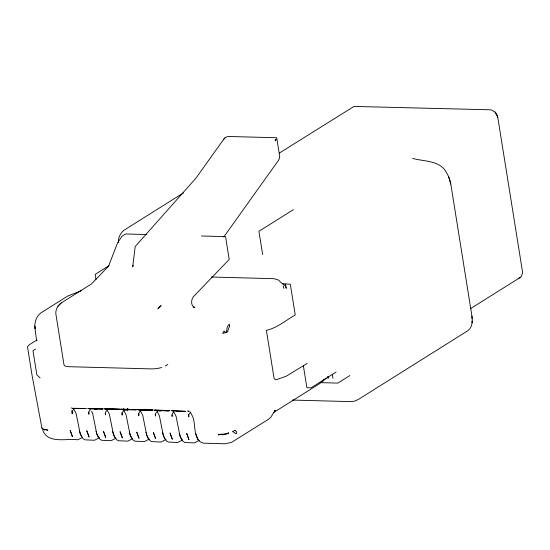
<?xml version="1.0" encoding="UTF-8"?>
<svg xmlns="http://www.w3.org/2000/svg" width="550" height="550" viewBox="0 0 550 550"><rect width="100%" height="100%" fill="white"/><g stroke="black" fill="none" stroke-linecap="round" stroke-linejoin="round"><path stroke-width="0.82" d="M292.449 400.07L350.659 401.617L354.805 401.108L358.462 399.382L468.078 330.557C472.354 327.099 472.697 321.069 471.934 316.03L450.801 184.092C450.106 179.946 448.573 175.959 446.366 172.384C439.842 160.139 424.105 161.707 412.658 158.379M123.826 408.767L124.706 409.949L127.078 410.011L127.201 408.588M35.612 327.209L35.056 328.501C34.121 322.74 36.266 316.326 41.03 312.812L67.836 295.982L81.441 290.682M127.683 410.259L128.006 408.705M144.327 410.699L144.657 409.145M133.272 265.293L132.653 266.887L135.211 246.517L196.075 178.008L223.513 139.562A13.674 7.171 -21.2 0 1 224.909 137.933L226.552 136.874L228.573 136.476L276.705 137.754L279.702 156.619L279.386 158.551L278.286 160.6L223.712 237.071M127.078 410.011L127.71 408.581M36.987 340.127L36.609 340.911L34.946 328.096M146.458 234.527L125.647 233.97L121.894 236.328L117.473 243.107L108.508 266.241L91.479 283.958L61.236 302.947C57.207 305.772 54.787 310.984 56.176 315.858L64.013 364.939L65.23 366.169L68.722 366.699L151.979 368.919L156.812 368.61L161.693 367.538M273.756 412.445L319.598 383.666L326.109 378.159M274.388 411.421L275.199 410.238L270.868 417.175L268.778 419.114L231.495 442.393L225.136 443.781L203.562 443.163C192.569 440.804 196.13 424.229 192.686 416.625L190.616 412.679M223.513 139.562L224.909 137.933M57.998 306.219L61.236 302.947M73.734 409.138L72.387 411.118L72.215 413.861L71.713 410.747M90.386 409.585L89.038 411.558L88.866 414.301L88.488 411.971M107.037 410.025L105.683 412.005L105.517 414.748L105.263 413.188M140.339 410.912L138.985 412.892L138.813 415.635L138.442 413.297M173.642 411.799L172.287 413.772L172.116 416.522L171.868 414.961M183.631 192.789L124.108 230.161C120.285 233.062 118.064 237.875 118.326 242.66M279.496 152.969L353.994 106.425L490.036 109.794L491.769 110.089L495.014 112.062A7.741 6.181 57.9 0 1 497.764 117.301L522.418 271.226L522.5 273.116L521.331 276.361A7.741 6.181 57.9 0 1 518.698 278.176M108.976 265.705L95.171 274.374L95.982 279.428M36.651 340.154L29.233 344.809L27.5 346.809L32.099 375.54L41.896 427.989L42.508 429.117L47.692 429.832L47.829 430.499L45.953 429.715L44.591 430.093L41.896 427.989M35.468 349.071L32.966 350.639L36.843 374.846L40.088 377.926M293.404 209.653L258.919 231.303L262.653 254.574M165.309 365.998L167.812 364.423M81.964 437.724L77.846 439.814C66.873 438.089 47.953 444.283 42.728 430.244M99.337 437.717L94.497 440.261L85.023 439.849L83.153 438.707L80.211 433.964L76.134 413.524L74.064 409.571M157.479 411.049L155.636 413.332L155.464 416.075L155.217 414.521M115.988 438.158L111.148 440.701L101.674 440.296L99.804 439.147L96.862 434.411L92.785 413.971L91.651 411.187M132.639 438.604L127.799 441.148L118.326 440.736L116.456 439.594L113.513 434.851L109.436 414.411L107.36 410.458M190.781 411.936L188.939 414.219L188.767 416.962L188.396 414.624M149.284 439.044L144.451 441.588L134.977 441.176L133.107 440.034L130.164 435.297L126.088 414.858L124.011 410.905M165.935 439.491L161.102 442.028L151.628 441.623L149.758 440.474L146.816 435.737L142.739 415.298L140.662 411.345M182.586 439.931L177.753 442.475L168.279 442.062L166.409 440.921L163.467 436.184L159.383 415.745L157.314 411.792M307.147 363.44L286.144 376.262L275.997 379.775L274.147 378.751L266.393 330.344C277.248 327.903 285.814 320.354 295.233 314.923L290.311 284.206L282.404 283.759A4.916 3.926 57.9 0 1 286.206 288.337L285.526 284.075M199.238 440.378L194.404 442.915L184.931 442.509L183.061 441.361L180.118 436.624L176.034 416.185L173.965 412.232M336.077 372.103L311.053 387.812L306.893 387.702L303.394 365.853M349.876 375.547L337.837 383.103L319.866 382.628M470.264 308.811L520.156 277.489M108.054 409.502L108.618 409.379M158.008 410.836L160.978 411.146M94.38 409.372L97.013 409.207M75.316 408.492L76.512 408.526M201.41 235.991L225.555 236.631L229.206 259.435L193.291 296.794C191.036 299.619 190.616 306.281 194.796 307.347L193.091 307.299M211.434 277.028L274.12 278.699L278.486 280.06L282.074 283.546M105.057 409.262L106.576 409.303M145.454 410.499L146.967 410.541M180.269 411.428L177.024 411.338M189.221 411.201L187.681 411.029L188.904 411.434M71.129 407.928L71.741 408.086M495.014 112.062L497.764 117.301M123.509 408.897L124.176 410.163L122.334 412.445L122.162 415.188L121.791 412.857M195.883 433.778L198.069 439.801M179.231 433.338L181.417 439.361M162.58 432.891L164.773 438.914M145.929 432.451L148.122 438.474M129.284 432.004L131.471 438.034M112.633 431.564L114.819 437.587M95.982 431.118L98.168 437.147M79.331 430.678L81.517 436.7M448.704 176.873L450.801 184.092M283.264 285.814L283.827 288.42M327.827 376.723L328.144 378.214L327.896 376.674M34.801 325.923L35.138 327.663M332.296 374.371L332.929 378.338M471.934 316.03L471.989 318.587M472.044 321.138L472.086 322.836M324.06 379.445A12.286 9.817 57.9 0 1 323.146 380.882M229.646 325.861L227.782 330.749L227.851 331.836L222.64 333.493L224.056 330.956L225.617 332.729L226.744 330.832A6.621 3.513 -88.5 0 1 229.261 324.239L229.646 325.861M276.072 139.294L275.131 140.938A13.674 7.171 -21.2 0 0 276.072 139.294M159.452 306.976L157.898 308.873L161.143 305.607L159.452 306.976M234.96 430.334L232.375 431.647L234.369 432.403A4.331 2.296 -88.5 0 0 236.706 433.434L236.548 431.661L234.96 430.334M228.69 432.96L226.731 434.019L218.364 434.376L218.494 435.043L220.296 434.356L222.482 434.83L228.69 432.96M86.02 408.464L72.352 408.334L86.02 408.464M102.671 408.911L89.004 408.781L103.235 408.781L87.78 408.375L102.671 408.911M119.323 409.351L105.655 409.221L119.886 409.228L104.431 408.815L119.323 409.351M135.974 409.798L122.306 409.661L137.122 409.64L120.471 409.193L135.974 409.798M152.625 410.238L138.958 410.107L153.189 410.114L137.734 409.702L152.625 410.238M169.84 410.554L154.378 410.142L169.84 410.554M168.754 410.898L154.997 410.3L168.754 410.898M185.405 411.345L171.648 410.747L185.405 411.345M188.911 439.56L186.725 433.538L188.911 439.56M172.26 439.113L170.074 433.091L172.26 439.113M155.609 438.673L153.422 432.651L155.609 438.673M138.964 438.233L136.771 432.204L138.964 438.233M122.313 437.786L120.12 431.764L122.313 437.786M105.662 437.346L103.476 431.317L105.662 437.346M89.011 436.899L86.824 430.877L89.011 436.899M72.359 436.459L70.173 430.43L72.359 436.459"/></g></svg>
